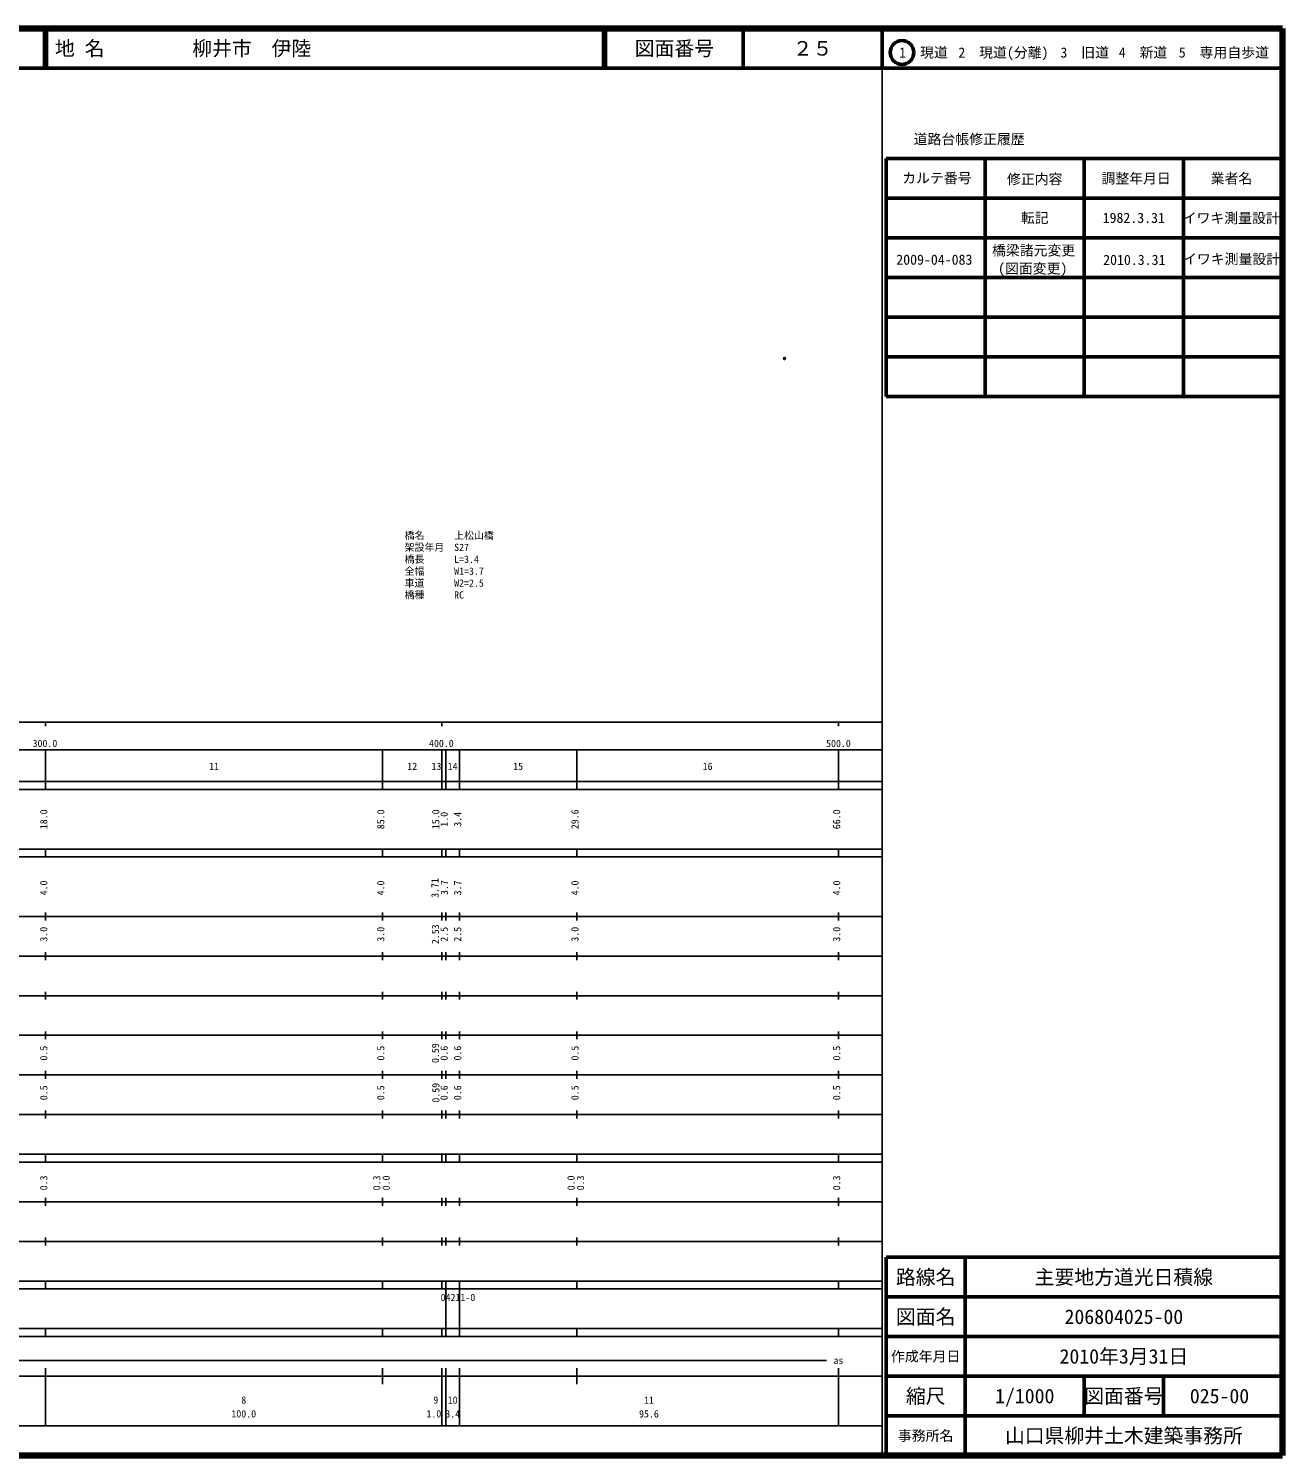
# Model space of a CAD drawing. Units: millimetres on the paper. Extents: x 40 to 680, y 20 to 380.
# Drawn here: x 363.7 to 680, y 20 to 380 of the extents above; entities that cross this region are included whole.
import ezdxf
from ezdxf.enums import TextEntityAlignment as Align

# ---------------------------------------------------------------- set-up
doc = ezdxf.new("R2010")
doc.units = ezdxf.units.MM
doc.header["$PDMODE"] = 32
doc.header["$PDSIZE"] = 0.5
for name, color, linetype in [('M-OTRS', 6, 'Continuous'), ('M-STR-HTXT', 7, 'Continuous'), ('M-TTL-TXT', 7, 'Continuous')]:
    doc.layers.add(name, color=color, linetype=linetype)
for name, color, linetype, lineweight in [('M-TTL', 2, 'Continuous', 140), ('M-TTL-BAND', 7, 'Continuous', 25), ('M-TTL-FRAM', 2, 'Continuous', 50), ('M-TTL-LINE', 7, 'Continuous', 50)]:
    doc.layers.add(name, color=color, linetype=linetype, lineweight=lineweight)
doc.styles.add('ＭＳ ゴシック', font='')
doc.styles.get('ＭＳ ゴシック').set_extended_font_data('MS Gothic')

msp = doc.modelspace()

# ---------------------------------------------------------------- linework, layer by layer
at = {"layer": 'M-OTRS'}
msp.add_point((554.425, 296.75), dxfattribs=at)
at = {"layer": 'M-TTL'}
for p, q in [((680, 380), (40, 380)), ((680, 20), (680, 380)), ((40, 20), (680, 20))]:
    msp.add_line(p, q, dxfattribs=at)
at = {"layer": 'M-TTL-BAND'}
for p, q in [((579, 20), (579, 370)), ((40, 205), (579, 205)), ((368, 205), (368, 204)), ((468, 205), (468, 204)), ((568, 205), (568, 204)), ((68, 198), (579, 198)), ((368, 188), (368, 198)), ((453, 188), (453, 198)), ((468, 188), (468, 198)), ((469, 188), (469, 198)), ((472.4, 188), (472.4, 198)), ((502, 188), (502, 198)), ((568, 188), (568, 198)), ((40, 190), (579, 190)), ((40, 188), (579, 188)), ((40, 173), (579, 173)), ((368, 171), (368, 173)), ((453, 171), (453, 173)), ((468, 171), (468, 173)), ((469, 171), (469, 173)), ((472.4, 171), (472.4, 173)), ((502, 171), (502, 173)), ((568, 171), (568, 173)), ((40, 171), (579, 171)), ((40, 156), (579, 156)), ((368, 155), (368, 157)), ((453, 155), (453, 157)), ((468, 155), (468, 157)), ((469, 155), (469, 157)), ((472.4, 155), (472.4, 157)), ((502, 155), (502, 157)), ((568, 155), (568, 157)), ((46, 146), (579, 146)), ((368, 145), (368, 147)), ((453, 145), (453, 147)), ((468, 145), (468, 147)), ((469, 145), (469, 147)), ((472.4, 145), (472.4, 147)), ((502, 145), (502, 147)), ((568, 145), (568, 147)), ((368, 135), (368, 137)), ((453, 135), (453, 137)), ((468, 135), (468, 137)), ((469, 135), (469, 137)), ((472.4, 135), (472.4, 137)), ((502, 135), (502, 137)), ((568, 135), (568, 137)), ((52, 136), (579, 136)), ((46, 126), (579, 126)), ((368, 125), (368, 127)), ((453, 125), (453, 127)), ((468, 125), (468, 127)), ((469, 125), (469, 127)), ((472.4, 125), (472.4, 127)), ((502, 125), (502, 127)), ((568, 125), (568, 127)), ((52, 116), (579, 116)), ((368, 115), (368, 117)), ((453, 115), (453, 117)), ((468, 115), (468, 117)), ((469, 115), (469, 117)), ((472.4, 115), (472.4, 117)), ((502, 115), (502, 117)), ((568, 115), (568, 117)), ((46, 106), (579, 106)), ((368, 105), (368, 107)), ((453, 105), (453, 107)), ((468, 105), (468, 107)), ((469, 105), (469, 107)), ((472.4, 105), (472.4, 107)), ((502, 105), (502, 107)), ((568, 105), (568, 107)), ((40, 96), (579, 96)), ((40, 94), (579, 94)), ((368, 94), (368, 96)), ((453, 94), (453, 96)), ((468, 94), (468, 96)), ((469, 94), (469, 96)), ((472.4, 94), (472.4, 96)), ((502, 94), (502, 96)), ((568, 94), (568, 96)), ((49, 84), (579, 84)), ((368, 83), (368, 85)), ((453, 83), (453, 85)), ((468, 83), (468, 85)), ((469, 83), (469, 85)), ((472.4, 83), (472.4, 85)), ((502, 83), (502, 85)), ((568, 83), (568, 85)), ((40, 74), (579, 74)), ((368, 73), (368, 75)), ((453, 73), (453, 75)), ((468, 73), (468, 75)), ((469, 73), (469, 75)), ((472.4, 73), (472.4, 75)), ((502, 73), (502, 75)), ((568, 73), (568, 75)), ((40, 64), (579, 64)), ((40, 62), (579, 62)), ((368, 62), (368, 64)), ((453, 62), (453, 64)), ((468, 62), (468, 64)), ((469, 62), (469, 64)), ((469, 52), (469, 62)), ((472.4, 62), (472.4, 64)), ((472.4, 52), (472.4, 62)), ((502, 62), (502, 64)), ((568, 62), (568, 64)), ((40, 52), (579, 52)), ((368, 50), (368, 52)), ((453, 50), (453, 52)), ((468, 50), (468, 52)), ((469, 50), (469, 52)), ((472.4, 50), (472.4, 52)), ((502, 50), (502, 52)), ((568, 50), (568, 52)), ((40, 50), (579, 50)), ((71, 44), (565, 44)), ((40, 40), (579, 40)), ((368, 27.5), (368, 42)), ((453, 38), (453, 42)), ((468, 27.5), (468, 42)), ((469, 27.5), (469, 42)), ((472.4, 27.5), (472.4, 42)), ((502, 38), (502, 42)), ((568, 27.5), (568, 42)), ((68, 27.5), (579, 27.5))]:
    msp.add_line(p, q, dxfattribs=at)
at = {"layer": 'M-TTL-FRAM'}
for p, q in [((580, 347.197), (580, 287.197)), ((580, 347.197), (680, 347.197)), ((580, 287.197), (680, 287.197)), ((680, 70), (580, 70)), ((580, 70), (580, 20))]:
    msp.add_line(p, q, dxfattribs=at)
at = {"layer": 'M-TTL-LINE'}
for p, q in [((367.75, 380), (367.75, 370)), ((368.25, 380), (368.25, 370)), ((508.747, 380), (508.747, 370)), ((509.247, 380), (509.247, 370)), ((543.997, 380), (543.997, 370)), ((579, 380), (579, 370)), ((40, 370), (680, 370)), ((605, 347.197), (605, 287.197)), ((630, 347.197), (630, 287.197)), ((655, 347.197), (655, 287.197)), ((580, 337.197), (680, 337.197)), ((580, 327.197), (680, 327.197)), ((580, 317.197), (680, 317.197)), ((580, 307.197), (680, 307.197)), ((580, 297.197), (680, 297.197)), ((600, 70), (600, 20)), ((680, 60), (580, 60)), ((680, 50), (580, 50)), ((680, 40), (580, 40)), ((630, 40), (630, 30)), ((650, 40), (650, 30)), ((680, 30), (580, 30))]:
    msp.add_line(p, q, dxfattribs=at)
msp.add_circle((584.031, 373.958), 3, dxfattribs=at)

# ---------------------------------------------------------------- texts
at = {"layer": 'M-STR-HTXT', "style": 'ＭＳ ゴシック'}
for s, p in [('橋名\u3000\u3000\u3000上松山橋', (458.569, 250.642)), ('架設年月\u3000S27', (458.569, 247.642)), ('橋長\u3000\u3000\u3000L=3.4', (458.569, 244.642)), ('全幅\u3000\u3000\u3000W1=3.7', (458.569, 241.642)), ('車道\u3000\u3000\u3000W2=2.5', (458.569, 238.642)), ('橋種\u3000\u3000\u3000RC', (458.569, 235.642))]:
    msp.add_text(s, height=1.833, dxfattribs=at).set_placement(p, align=Align.BOTTOM_LEFT)
at = {"layer": 'M-TTL-BAND', "style": 'ＭＳ ゴシック'}
for s, p in [('300.0', (367.844, 198.195)), ('400.0', (467.844, 198.195)), ('500.0', (568, 198.195)), ('500.0', (568, 198.195)), ('11', (410.5, 192.405)), ('12', (460.5, 192.405)), ('13', (466.606, 192.405)), ('14', (470.7, 192.405)), ('15', (487.2, 192.405)), ('16', (535, 192.405)), ('as', (568, 42.5)), ('8', (418, 32.523)), ('9', (466.442, 32.523)), ('10', (470.7, 32.523)), ('11', (520.2, 32.523)), ('100.0', (418, 29.033)), ('1.0', (465.944, 29.033)), ('3.4', (470.7, 29.033)), ('95.6', (520.2, 29.033))]:
    msp.add_text(s, height=1.833, dxfattribs=at).set_placement(p, align=Align.BOTTOM_CENTER)
for s, p in [('18.0', (369, 180.5)), ('85.0', (454, 180.5)), ('15.0', (467.887, 180.5)), ('1.0', (470, 180.5)), ('3.4', (473.4, 180.5)), ('29.6', (503, 180.5)), ('66.0', (569, 180.5)), ('4.0', (369, 163.174)), ('4.0', (454, 163.174)), ('3.71', (467.684, 163.174)), ('3.7', (470.057, 163.279)), ('3.7', (473.4, 163.174)), ('4.0', (503, 163.174)), ('4.0', (569, 163.174)), ('3.0', (369, 151.5)), ('3.0', (454, 151.5)), ('2.53', (467.797, 151.5)), ('2.5', (470, 151.5)), ('2.5', (473.4, 151.5)), ('3.0', (503, 151.5)), ('3.0', (569, 151.5)), ('0.5', (369, 121.5)), ('0.5', (454, 121.5)), ('0.59', (467.797, 121.5)), ('0.6', (470, 121.5)), ('0.6', (473.4, 121.5)), ('0.5', (503, 121.5)), ('0.5', (569, 121.5)), ('0.5', (369, 111.5)), ('0.5', (454, 111.5)), ('0.59', (467.91, 111.5)), ('0.6', (470, 111.5)), ('0.6', (473.4, 111.5)), ('0.5', (503, 111.5)), ('0.5', (569, 111.5)), ('0.3', (369, 88.764)), ('0.3', (453, 88.764)), ('0.0', (455.37, 88.764)), ('0.0', (502, 88.764)), ('0.3', (504.37, 88.764)), ('0.3', (569, 88.764))]:
    msp.add_text(s, height=1.833, rotation=90, dxfattribs=at).set_placement(p, align=Align.BOTTOM_CENTER)
msp.add_text('04211-0', height=1.833, dxfattribs=at).set_placement((467.661, 58.405), align=Align.BOTTOM_LEFT)
at = {"layer": 'M-TTL-TXT', "style": 'ＭＳ ゴシック'}
for s, p in [('地 名', (370.38, 375)), ('柳井市\u3000伊陸', (405.024, 375))]:
    msp.add_text(s, height=3.666, dxfattribs=at).set_placement(p, align=Align.MIDDLE_LEFT)
for s, height, p in [('図面番号', 3.666, (526.622, 375)), ('２５', 3.666, (561.497, 375)), ('1\u3000現道', 2.566, (589.448, 373.958)), ('2\u3000現道(分離)', 2.566, (609.619, 373.958)), ('3\u3000旧道', 2.566, (630.121, 373.958)), ('4\u3000新道', 2.566, (644.824, 373.958)), ('5\u3000専用自歩道', 2.566, (665.228, 373.958)), ('道路台帳修正履歴', 2.566, (600.968, 352.113)), ('カルテ番号', 2.566, (592.839, 342.277)), ('修正内容', 2.566, (617.509, 342.023)), ('調整年月日', 2.566, (643.089, 342.197)), ('業者名', 2.566, (667.134, 342.197)), ('転記', 2.566, (617.5, 332.245)), ('1982.3.31', 2.566, (642.5, 332.245)), ('イワキ測量設計', 2.566, (667.077, 332.189)), ('橋梁諸元変更', 2.566, (617.225, 324.034)), ('2009-04-083', 2.566, (592.192, 321.696)), ('(図面変更)', 2.566, (617.008, 319.474)), ('2010.3.31', 2.566, (642.632, 321.646)), ('イワキ測量設計', 2.566, (667.17, 321.863)), ('路線名', 3.666, (590, 65)), ('路線名', 3.666, (590, 65)), ('主要地方道光日積線', 3.666, (640, 65)), ('図面名', 3.666, (590, 55)), ('図面名', 3.666, (590, 55)), ('206804025-00', 3.666, (640, 55)), ('2010年3月31日', 3.666, (640, 45)), ('作成年月日', 2.566, (590, 45)), ('作成年月日', 2.566, (590, 45)), ('縮尺', 3.666, (590, 35)), ('縮尺', 3.666, (590, 35)), ('1/1000', 3.666, (615, 35)), ('図面番号', 3.666, (640, 35)), ('図面番号', 3.666, (640, 35)), ('025-00', 3.666, (664.125, 35)), ('事務所名', 2.566, (590, 25)), ('事務所名', 2.566, (590, 25)), ('山口県柳井土木建築事務所', 3.666, (640, 25))]:
    msp.add_text(s, height=height, dxfattribs=at).set_placement(p, align=Align.MIDDLE_CENTER)

doc.saveas('drawing.dxf')
